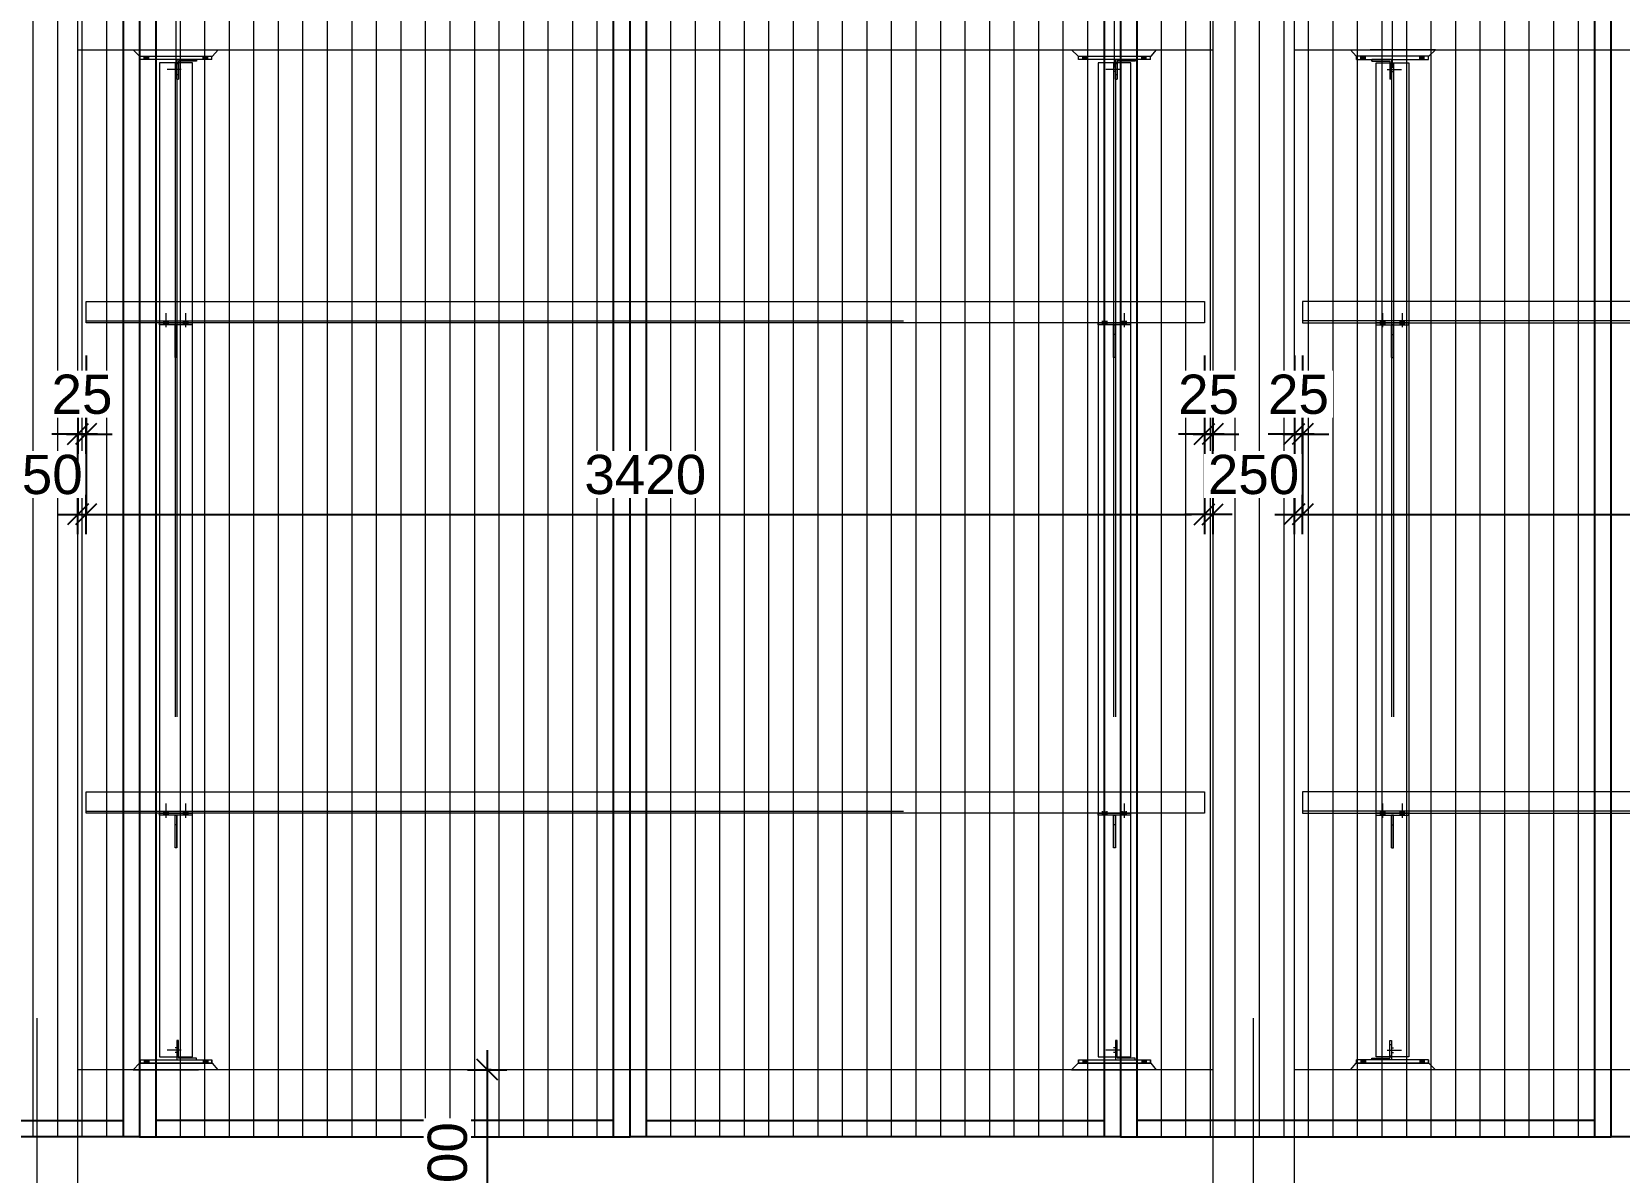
# Model space of a CAD drawing. Header units: millimetres. Extents: x 652937 to 1670132, y 1473552 to 2851037.
# Drawn here: x 663634.577 to 663639.431, y 1524563.975 to 1524567.463 of the extents above; entities that cross this region are included whole.
import ezdxf

# ---------------------------------------------------------------- set-up
doc = ezdxf.new("R2010")
doc.units = ezdxf.units.MM
for name, pattern in [('Grid Line', [22.225, 12.7, -3.175, 3.175, -3.175]), ('HIDDEN', [0.375, 0.25, -0.125]), ('XKITLINE00', [0]), ('XKITLINE02', [4, 2, -2])]:
    doc.linetypes.add(name, pattern=pattern)
doc.layers.get('Defpoints').update_dxf_attribs({"color": 255})
for name, color, linetype, lineweight in [('A-230-M_FLOOR', 2, 'Continuous', 25), ('A-GENM', 37, 'Continuous', 9), ('Bolt', 7, 'Continuous', 0), ('Part', 2, 'Continuous', 0), ('S-GRID', 1, 'Continuous', 9), ('Z-030-M_GRID', 1, 'Continuous', 9)]:
    doc.layers.add(name, color=color, linetype=linetype, lineweight=lineweight)
doc.layers.add('S-DIM', color=7, linetype='Continuous')
doc.styles.add('Arial', font='arial.ttf')
doc.dimstyles.new('Dim 40 - End', dxfattribs={"dimscale": 0.04, "dimtxt": 3, "dimasz": 1, "dimexe": 0, "dimexo": 2.5, "dimgap": 1.5, "dimtad": 1, "dimdec": 0, "dimlfac": 1000, "dimzin": 1, "dimdsep": 46, "dimtxsty": 'Arial', "dimblk": 'END', "dimcen": 0.09, "dimclrd": 1, "dimclre": 49, "dimclrt": 3, "dimadec": 0, "dimazin": 0, "dimtfac": 1, "dimtdec": 0, "dimtix": 1, "dimtofl": 0, "dimtmove": 2, "dimatfit": 3, "dimfxl": 1, "dimtfill": 1, "dimtfillclr": 256, "dimtolj": 1, "dimtzin": 0, "dimarcsym": 0})

# ---------------------------------------------------------------- blocks, each defined once
blk = doc.blocks.new('*A3459102')
at = {"layer": 'Part', "linetype": 'XKITLINE00', "lineweight": 0}
for p, q in [((616.947211, 135.830227), (616.947209, 135.830227)), ((616.947209, 135.830227), (619.147209, 135.830227)), ((616.947209, 135.730227), (616.947209, 135.830227)), ((616.947211, 135.730227), (616.947209, 135.730227)), ((616.947209, 135.730227), (619.147209, 135.730227)), ((619.147211, 135.830227), (619.147209, 135.830227)), ((619.147209, 135.730227), (619.147209, 135.830227)), ((619.147211, 135.730227), (619.147209, 135.730227))]:
    blk.add_line(p, q, dxfattribs=at)
at = {"layer": 'Part', "linetype": 'XKITLINE02', "lineweight": 0}
for p, q in [((616.947211, 135.830227), (616.947211, 135.730227)), ((619.147209, 135.830227), (619.147211, 135.830227)), ((619.147209, 135.730227), (619.147211, 135.730227)), ((619.147211, 135.830227), (619.147211, 135.730227))]:
    blk.add_line(p, q, dxfattribs=at)
blk = doc.blocks.new('*A3460103')
at = {"layer": 'Part', "linetype": 'XKITLINE02', "lineweight": 0}
for p, q in [((618.12721, 136.430227), (618.077209, 136.430227)), ((618.077209, 136.430227), (618.077209, 135.930227)), ((618.127209, 135.930227), (618.127209, 136.430227)), ((618.077209, 135.830227), (618.67721, 135.830227)), ((618.67721, 135.830227), (618.67721, 135.880227))]:
    blk.add_line(p, q, dxfattribs=at)
at = {"layer": 'Part', "linetype": 'XKITLINE00', "lineweight": 0}
for p, q in [((618.077209, 135.930227), (618.077209, 135.830227)), ((618.127209, 135.930227), (618.127209, 135.880227)), ((618.677209, 135.880227), (618.127209, 135.880227)), ((618.677209, 135.830227), (618.677209, 135.880227))]:
    blk.add_line(p, q, dxfattribs=at)
blk = doc.blocks.new('*A3461104')
at = {"layer": 'Part', "linetype": 'XKITLINE00', "lineweight": 0}
for p, q in [((616.747209, 135.530227), (616.947209, 135.730227)), ((616.947209, 135.730227), (616.947211, 135.730227)), ((619.177211, 135.730227), (616.947209, 135.730227)), ((619.347209, 135.530227), (619.177209, 135.730227))]:
    blk.add_line(p, q, dxfattribs=at)
at = {"layer": 'Part', "linetype": 'XKITLINE02', "lineweight": 0}
for p, q in [((616.747209, 135.530227), (619.347211, 135.530227)), ((616.747211, 135.530227), (616.947211, 135.730227)), ((619.347211, 135.530227), (619.177211, 135.730227))]:
    blk.add_line(p, q, dxfattribs=at)
blk = doc.blocks.new('*A3462105')
at = {"layer": 'Bolt', "linetype": 'XKITLINE02', "lineweight": 0}
for p, q in [((618.20641, 136.130227), (617.77721, 136.130227)), ((618.07721, 136.200227), (618.01721, 136.200227)), ((618.07721, 136.060227), (618.01721, 136.060227)), ((618.12721, 136.300227), (618.07721, 136.300227)), ((618.12721, 135.960227), (618.07721, 135.960227))]:
    blk.add_line(p, q, dxfattribs=at)
blk = doc.blocks.new('*A3463106')
at = {"layer": 'Bolt'}
for points in [[(617.217, 135.83), (617.217, 135.73), (617.077, 135.73), (617.077, 135.83)], [(619.017, 135.83), (619.017, 135.73), (618.877, 135.73), (618.877, 135.83)]]:
    blk.add_hatch(color=256, dxfattribs=at).paths.add_polyline_path(points, flags=17)
at = {"layer": 'Bolt', "linetype": 'XKITLINE00', "lineweight": 0}
for p, q in [((617.077, 135.83), (617.077, 135.73)), ((617.147, 135.83), (617.147, 135.73)), ((617.217, 135.83), (617.217, 135.73)), ((618.877, 135.83), (618.877, 135.73)), ((618.947, 135.83), (618.947, 135.73)), ((619.017, 135.83), (619.017, 135.73))]:
    blk.add_line(p, q, dxfattribs=at)
blk = doc.blocks.new('*A3534110')
at = {"layer": 'Part', "linetype": 'XKITLINE00', "lineweight": 0}
for p, q in [((616.947209, 162.330227), (616.947209, 162.430227)), ((616.947209, 162.430227), (619.147209, 162.430227)), ((619.147209, 162.330227), (616.947209, 162.330227)), ((619.147209, 162.330227), (619.147209, 162.430227)), ((619.147209, 162.430227), (619.147211, 162.430227)), ((619.147211, 162.330227), (619.147209, 162.330227))]:
    blk.add_line(p, q, dxfattribs=at)
at = {"layer": 'Part', "linetype": 'XKITLINE02', "lineweight": 0}
for p, q in [((616.947211, 162.330227), (616.947211, 162.430227)), ((619.147209, 162.430227), (619.147211, 162.430227)), ((619.147209, 162.330227), (619.147211, 162.330227)), ((619.147211, 162.330227), (619.147211, 162.430227))]:
    blk.add_line(p, q, dxfattribs=at)
blk = doc.blocks.new('*A3535111')
at = {"layer": 'Part', "linetype": 'XKITLINE00', "lineweight": 0}
for p, q in [((618.077209, 162.330227), (618.077209, 162.230227)), ((618.677209, 162.280227), (618.127209, 162.280227)), ((618.127209, 162.280227), (618.127209, 162.230227)), ((618.677209, 162.280227), (618.677209, 162.330227))]:
    blk.add_line(p, q, dxfattribs=at)
at = {"layer": 'Part', "linetype": 'XKITLINE02', "lineweight": 0}
for p, q in [((618.077209, 162.330227), (618.67721, 162.330227)), ((618.07721, 161.730227), (618.077209, 162.230227)), ((618.127209, 162.230227), (618.12721, 161.730227)), ((618.67721, 162.330227), (618.67721, 162.280227)), ((618.077209, 161.730227), (618.12721, 161.730227))]:
    blk.add_line(p, q, dxfattribs=at)
blk = doc.blocks.new('*A3536112')
at = {"layer": 'Part', "linetype": 'XKITLINE00', "lineweight": 0}
for p, q in [((616.747209, 162.630227), (616.947209, 162.430227)), ((619.177209, 162.430227), (619.347209, 162.630227)), ((616.947209, 162.430227), (619.177211, 162.430227))]:
    blk.add_line(p, q, dxfattribs=at)
at = {"layer": 'Part', "linetype": 'XKITLINE02', "lineweight": 0}
for p, q in [((616.747209, 162.630227), (619.347211, 162.630227)), ((616.947211, 162.430227), (616.747211, 162.630227)), ((619.177211, 162.430227), (619.347211, 162.630227))]:
    blk.add_line(p, q, dxfattribs=at)
blk = doc.blocks.new('*A3537113')
at = {"layer": 'Bolt', "linetype": 'XKITLINE02', "lineweight": 0}
for p, q in [((618.12721, 162.200227), (618.07721, 162.200227)), ((618.20641, 162.030227), (617.77721, 162.030227)), ((618.07721, 162.100227), (618.01721, 162.100227)), ((618.07721, 161.960227), (618.01721, 161.960227)), ((618.12721, 161.860227), (618.07721, 161.860227))]:
    blk.add_line(p, q, dxfattribs=at)
blk = doc.blocks.new('*A3538114')
at = {"layer": 'Bolt'}
for points in [[(617.217, 162.43), (617.217, 162.33), (617.077, 162.33), (617.077, 162.43)], [(619.017, 162.43), (619.017, 162.33), (618.877, 162.33), (618.877, 162.43)]]:
    blk.add_hatch(color=256, dxfattribs=at).paths.add_polyline_path(points, flags=17)
at = {"layer": 'Bolt', "linetype": 'XKITLINE00', "lineweight": 0}
for p, q in [((617.077, 162.33), (617.077, 162.43)), ((617.147, 162.33), (617.147, 162.43)), ((617.217, 162.33), (617.217, 162.43)), ((618.877, 162.33), (618.877, 162.43)), ((618.947, 162.33), (618.947, 162.43)), ((619.017, 162.33), (619.017, 162.43))]:
    blk.add_line(p, q, dxfattribs=at)
blk = doc.blocks.new('*A3522107')
at = {"layer": 'Part', "linetype": 'XKITLINE00', "lineweight": 0}
for p, q in [((618.017208, 147.820227), (618.077208, 147.820227)), ((618.017208, 147.520227), (618.017208, 147.820227)), ((618.077209, 147.820227), (618.077208, 147.820227)), ((618.077208, 147.820227), (618.077208, 147.520227)), ((618.077208, 147.520227), (618.017208, 147.520227)), ((618.017209, 146.820227), (618.017208, 147.520227)), ((618.077208, 147.520227), (618.077209, 146.820227)), ((618.077209, 146.820227), (618.017209, 146.820227))]:
    blk.add_line(p, q, dxfattribs=at)
at = {"layer": 'Part', "linetype": 'XKITLINE02', "lineweight": 0}
for p, q in [((618.017209, 146.820227), (618.017209, 147.820227)), ((618.077208, 147.820227), (618.077209, 147.820227)), ((618.077209, 146.820227), (618.077209, 147.820227))]:
    blk.add_line(p, q, dxfattribs=at)
blk = doc.blocks.new('*A3523108')
at = {"layer": 'Part', "linetype": 'XKITLINE00', "lineweight": 0}
for p, q in [((617.547208, 147.820227), (617.547208, 147.880227)), ((618.547208, 147.820227), (617.547208, 147.820227)), ((618.547208, 147.820227), (618.547208, 147.880227)), ((618.547209, 147.820227), (618.547208, 147.820227))]:
    blk.add_line(p, q, dxfattribs=at)
at = {"layer": 'Part', "linetype": 'XKITLINE02', "lineweight": 0}
for p, q in [((617.547208, 147.880227), (617.547209, 147.880227)), ((617.547208, 147.880227), (618.547209, 147.880227)), ((617.547209, 147.880227), (617.547209, 147.820227)), ((618.547208, 147.820227), (618.547209, 147.820227)), ((618.547209, 147.820227), (618.547209, 147.880227))]:
    blk.add_line(p, q, dxfattribs=at)
blk = doc.blocks.new('*A3524109')
at = {"layer": 'Bolt'}
for points in [[(617.677, 147.88), (617.677, 147.94), (617.817, 147.94), (617.817, 147.88)], [(617.677, 147.82), (617.677, 147.88), (617.817, 147.88), (617.817, 147.82)], [(618.277, 147.88), (618.277, 147.94), (618.417, 147.94), (618.417, 147.88)], [(618.277, 147.82), (618.277, 147.88), (618.417, 147.88), (618.417, 147.82)]]:
    blk.add_hatch(color=256, dxfattribs=at).paths.add_polyline_path(points, flags=17)
at = {"layer": 'Bolt', "linetype": 'XKITLINE00', "lineweight": 0}
for p, q in [((617.747, 147.741), (617.747, 148.17)), ((618.347, 147.741), (618.347, 148.17)), ((617.677, 147.88), (617.677, 147.94)), ((617.677, 147.82), (617.677, 147.88)), ((617.817, 147.88), (617.817, 147.94)), ((617.817, 147.82), (617.817, 147.88)), ((618.277, 147.88), (618.277, 147.94)), ((618.277, 147.82), (618.277, 147.88)), ((618.417, 147.88), (618.417, 147.94)), ((618.417, 147.82), (618.417, 147.88))]:
    blk.add_line(p, q, dxfattribs=at)
blk = doc.blocks.new('GM_Louver Grill Vertical Z1 - Z Profile-25050078-Section 64')
at = {"layer": 'A-GENM'}
blk.add_line((1602262.7, 110495), (1602262.7, 114870), dxfattribs=at)
blk = doc.blocks.new('EE')
at = {"color": 1}
for p, q in [((1608484.2, 114870), (1608484.2, 110495)), ((1608584.2, 114870), (1608584.2, 110495)), ((1609984.2, 110495), (1609984.2, 114870)), ((1610084.2, 110495), (1610084.2, 114870)), ((1611484.2, 114870), (1611484.2, 110495)), ((1611584.2, 114870), (1611584.2, 110495)), ((1612984.2, 110495), (1612984.2, 114870)), ((1607084.2, 110545), (1608484.2, 110545)), ((1609984.2, 110545), (1608584.2, 110545)), ((1610084.2, 110545), (1611484.2, 110545)), ((1612984.2, 110545), (1611584.2, 110545))]:
    blk.add_line(p, q, dxfattribs=at)
for points in [[(1607034.2, 114870), (1608534.2, 114870), (1608534.2, 110495), (1607034.2, 110495)], [(1610034.2, 114870), (1608534.2, 114870), (1608534.2, 110495), (1610034.2, 110495)], [(1610034.2, 114870), (1611534.2, 114870), (1611534.2, 110495), (1610034.2, 110495)], [(1613034.2, 114870), (1611534.2, 114870), (1611534.2, 110495), (1613034.2, 110495)], [(1613034.2, 114870), (1614534.2, 114870), (1614534.2, 110495), (1613034.2, 110495)]]:
    blk.add_lwpolyline(points, close=True, dxfattribs=at)
at = {"layer": 'A-GENM'}
for p in [(5946.5, 0), (6021.5, 0), (6096.5, 0), (6171.5, 0), (6321.5, 0), (6396.5, 0), (6471.5, 0), (6546.5, 0), (6621.5, 0), (6696.5, 0), (6771.5, 0), (6846.5, 0), (6921.5, 0), (6996.5, 0), (7071.5, 0), (7146.5, 0), (7221.5, 0), (7296.5, 0), (7371.5, 0), (7446.5, 0), (7521.5, 0), (7596.5, 0), (7671.5, 0), (7821.5, 0), (7896.5, 0), (7971.5, 0), (8046.5, 0), (8121.5, 0), (8196.5, 0), (8271.5, 0), (8346.5, 0), (8421.5, 0), (8496.5, 0), (8571.5, 0), (8646.5, 0), (8721.5, 0), (8796.5, 0), (8871.5, 0), (8946.5, 0), (9021.5, 0), (9096.5, 0), (9171.5, 0), (9321.5, 0), (9396.5, 0), (9471.5, 0), (9546.5, 0), (9621.5, 0), (9696.5, 0), (9771.5, 0), (9846.5, 0), (9921.5, 0), (9996.5, 0), (10071.5, 0), (10146.5, 0), (10221.5, 0), (10296.5, 0), (10371.5, 0), (10446.5, 0), (10521.5, 0), (10596.5, 0), (10671.5, 0)]:
    blk.add_blockref('GM_Louver Grill Vertical Z1 - Z Profile-25050078-Section 64', p, dxfattribs=at)
blk = doc.blocks.new('END')
at = {"color": 1}
for p, q in [((0, 1.5), (0, -1.5)), ((1.5, 0), (-1.5, 0))]:
    blk.add_line(p, q, dxfattribs=at)
at = {"color": 3}
blk.add_line((-0.8, -0.8), (0.8, 0.8), dxfattribs=at)
blk = doc.blocks.new('*D5875')
at = {"layer": 'Defpoints', "color": 0, "transparency": 16777216}
for p in [(663636.081, 1524564.2881), (663635.9695, 1524563.6881), (663636.081, 1524563.6881)]:
    blk.add_point(p, dxfattribs=at)
at = {"layer": 'S-DIM', "color": 49, "lineweight": -2, "transparency": 16777216}
for p, q in [((663635.981, 1524564.2881), (663635.9695, 1524564.2881)), ((663635.981, 1524563.6881), (663635.9695, 1524563.6881))]:
    blk.add_line(p, q, dxfattribs=at)
at = {"layer": 'S-DIM', "color": 1, "lineweight": -2, "transparency": 16777216}
blk.add_line((663635.9695, 1524564.2481), (663635.9695, 1524563.7281), dxfattribs=at)
at = {"layer": 'S-DIM', "color": 1, "lineweight": -2, "transparency": 16777216, "xscale": 0.04, "yscale": 0.04, "zscale": 0.04}
for p, rotation in [((663635.9695, 1524564.2881), 90), ((663635.9695, 1524563.6881), 270)]:
    blk.add_blockref('END', p, dxfattribs=dict(at, rotation=rotation))
at = {"layer": 'S-DIM', "color": 3, "transparency": 16777216, "insert": (663635.8482, 1524563.9881), "char_height": 0.12, "attachment_point": 5, "rotation": 90, "style": 'Arial', "bg_fill": 3, "box_fill_scale": 1.1, "bg_fill_color": 256, "bg_fill_true_color": 13158600, "bg_fill_transparency": 0}
blk.add_mtext('\\A1;600', dxfattribs=at)
blk = doc.blocks.new('*D5881')
at = {"layer": 'Defpoints', "color": 0, "transparency": 16777216}
for p in [(663634.4677, 1524566.2337), (663634.7177, 1524566.2388), (663634.7177, 1524565.9869)]:
    blk.add_point(p, dxfattribs=at)
at = {"layer": 'S-DIM', "color": 49, "lineweight": -2, "transparency": 16777216}
for p, q in [((663634.4677, 1524566.1337), (663634.4677, 1524565.9869)), ((663634.7177, 1524566.1388), (663634.7177, 1524565.9869))]:
    blk.add_line(p, q, dxfattribs=at)
at = {"layer": 'S-DIM', "color": 1, "lineweight": -2, "transparency": 16777216}
for p, q in [((663634.4277, 1524565.9869), (663634.3877, 1524565.9869)), ((663634.7577, 1524565.9869), (663634.7977, 1524565.9869))]:
    blk.add_line(p, q, dxfattribs=at)
at = {"layer": 'S-DIM', "color": 1, "lineweight": -2, "transparency": 16777216, "xscale": 0.04, "yscale": 0.04, "zscale": 0.04}
blk.add_blockref('END', (663634.4677, 1524565.9869), dxfattribs=at)
at = {"layer": 'S-DIM', "color": 1, "lineweight": -2, "transparency": 16777216, "xscale": 0.04, "yscale": 0.04, "zscale": 0.04, "rotation": 180}
blk.add_blockref('END', (663634.7177, 1524565.9869), dxfattribs=at)
at = {"layer": 'S-DIM', "color": 3, "transparency": 16777216, "insert": (663634.5927, 1524566.1082), "char_height": 0.12, "attachment_point": 5, "style": 'Arial', "bg_fill": 3, "box_fill_scale": 1.1, "bg_fill_color": 256, "bg_fill_true_color": 13158600, "bg_fill_transparency": 0}
blk.add_mtext('\\A1;250', dxfattribs=at)
blk = doc.blocks.new('*D5882')
at = {"layer": 'Defpoints', "color": 0, "transparency": 16777216}
for p in [(663634.7427, 1524566.5731), (663634.7177, 1524566.2388), (663634.7427, 1524566.2324)]:
    blk.add_point(p, dxfattribs=at)
at = {"layer": 'S-DIM', "color": 49, "lineweight": -2, "transparency": 16777216}
for p, q in [((663634.7427, 1524566.4731), (663634.7427, 1524566.2324)), ((663634.7177, 1524566.1388), (663634.7177, 1524566.2324))]:
    blk.add_line(p, q, dxfattribs=at)
at = {"layer": 'S-DIM', "color": 1, "lineweight": -2, "transparency": 16777216}
for p, q in [((663634.6777, 1524566.2324), (663634.6377, 1524566.2324)), ((663634.7827, 1524566.2324), (663634.8227, 1524566.2324))]:
    blk.add_line(p, q, dxfattribs=at)
at = {"layer": 'S-DIM', "color": 1, "lineweight": -2, "transparency": 16777216, "xscale": 0.04, "yscale": 0.04, "zscale": 0.04}
blk.add_blockref('END', (663634.7177, 1524566.2324), dxfattribs=at)
at = {"layer": 'S-DIM', "color": 1, "lineweight": -2, "transparency": 16777216, "xscale": 0.04, "yscale": 0.04, "zscale": 0.04, "rotation": 180}
blk.add_blockref('END', (663634.7427, 1524566.2324), dxfattribs=at)
at = {"layer": 'S-DIM', "color": 3, "transparency": 16777216, "insert": (663634.7302, 1524566.3536), "char_height": 0.12, "attachment_point": 5, "style": 'Arial', "bg_fill": 3, "box_fill_scale": 1.1, "bg_fill_color": 256, "bg_fill_true_color": 13158600, "bg_fill_transparency": 0}
blk.add_mtext('\\A1;25', dxfattribs=at)
blk = doc.blocks.new('*D5883')
at = {"layer": 'Defpoints', "color": 0, "transparency": 16777216}
for p in [(663634.7427, 1524566.5731), (663638.1627, 1524566.5731), (663638.1627, 1524565.9869)]:
    blk.add_point(p, dxfattribs=at)
at = {"layer": 'S-DIM', "color": 49, "lineweight": -2, "transparency": 16777216}
for p, q in [((663634.7427, 1524566.4731), (663634.7427, 1524565.9869)), ((663638.1627, 1524566.4731), (663638.1627, 1524565.9869))]:
    blk.add_line(p, q, dxfattribs=at)
at = {"layer": 'S-DIM', "color": 1, "lineweight": -2, "transparency": 16777216}
blk.add_line((663634.7827, 1524565.9869), (663638.1227, 1524565.9869), dxfattribs=at)
at = {"layer": 'S-DIM', "color": 1, "lineweight": -2, "transparency": 16777216, "xscale": 0.04, "yscale": 0.04, "zscale": 0.04, "rotation": 180}
blk.add_blockref('END', (663634.7427, 1524565.9869), dxfattribs=at)
at = {"layer": 'S-DIM', "color": 1, "lineweight": -2, "transparency": 16777216, "xscale": 0.04, "yscale": 0.04, "zscale": 0.04}
blk.add_blockref('END', (663638.1627, 1524565.9869), dxfattribs=at)
at = {"layer": 'S-DIM', "color": 3, "transparency": 16777216, "insert": (663636.4527, 1524566.1082), "char_height": 0.12, "attachment_point": 5, "style": 'Arial', "bg_fill": 3, "box_fill_scale": 1.1, "bg_fill_color": 256, "bg_fill_true_color": 13158600, "bg_fill_transparency": 0}
blk.add_mtext('\\A1;3420', dxfattribs=at)
blk = doc.blocks.new('*D5884')
at = {"layer": 'Defpoints', "color": 0, "transparency": 16777216}
for p in [(663638.1627, 1524566.5731), (663638.1877, 1524566.2324)]:
    blk.add_point(p, dxfattribs=at)
at = {"layer": 'S-DIM', "color": 49, "lineweight": -2, "transparency": 16777216}
for p, q in [((663638.1627, 1524566.4731), (663638.1627, 1524566.2324)), ((663638.1877, 1524566.3078), (663638.1877, 1524566.2324))]:
    blk.add_line(p, q, dxfattribs=at)
at = {"layer": 'S-DIM', "color": 1, "lineweight": -2, "transparency": 16777216}
for p, q in [((663638.1227, 1524566.2324), (663638.0827, 1524566.2324)), ((663638.2277, 1524566.2324), (663638.2677, 1524566.2324))]:
    blk.add_line(p, q, dxfattribs=at)
at = {"layer": 'S-DIM', "color": 1, "lineweight": -2, "transparency": 16777216, "xscale": 0.04, "yscale": 0.04, "zscale": 0.04}
blk.add_blockref('END', (663638.1627, 1524566.2324), dxfattribs=at)
at = {"layer": 'S-DIM', "color": 1, "lineweight": -2, "transparency": 16777216, "xscale": 0.04, "yscale": 0.04, "zscale": 0.04, "rotation": 180}
blk.add_blockref('END', (663638.1877, 1524566.2324), dxfattribs=at)
at = {"layer": 'S-DIM', "color": 3, "transparency": 16777216, "insert": (663638.1752, 1524566.3536), "char_height": 0.12, "attachment_point": 5, "style": 'Arial', "bg_fill": 3, "box_fill_scale": 1.1, "bg_fill_color": 256, "bg_fill_true_color": 13158600, "bg_fill_transparency": 0}
blk.add_mtext('\\A1;25', dxfattribs=at)
at = {"layer": 'Defpoints', "color": 0, "transparency": 16777216}
blk.add_point((663638.1877, 1524566.4078), dxfattribs=at)
blk = doc.blocks.new('*D5885')
at = {"layer": 'Defpoints', "color": 0, "transparency": 16777216}
for p in [(663638.4377, 1524566.5729), (663638.1877, 1524566.4078), (663638.4377, 1524565.9869)]:
    blk.add_point(p, dxfattribs=at)
at = {"layer": 'S-DIM', "color": 49, "lineweight": -2, "transparency": 16777216}
for p, q in [((663638.4377, 1524566.4729), (663638.4377, 1524565.9869)), ((663638.1877, 1524566.3078), (663638.1877, 1524565.9869))]:
    blk.add_line(p, q, dxfattribs=at)
at = {"layer": 'S-DIM', "color": 1, "lineweight": -2, "transparency": 16777216}
for p, q in [((663638.1477, 1524565.9869), (663638.1077, 1524565.9869)), ((663638.4777, 1524565.9869), (663638.5177, 1524565.9869))]:
    blk.add_line(p, q, dxfattribs=at)
at = {"layer": 'S-DIM', "color": 1, "lineweight": -2, "transparency": 16777216, "xscale": 0.04, "yscale": 0.04, "zscale": 0.04}
blk.add_blockref('END', (663638.1877, 1524565.9869), dxfattribs=at)
at = {"layer": 'S-DIM', "color": 1, "lineweight": -2, "transparency": 16777216, "xscale": 0.04, "yscale": 0.04, "zscale": 0.04, "rotation": 180}
blk.add_blockref('END', (663638.4377, 1524565.9869), dxfattribs=at)
at = {"layer": 'S-DIM', "color": 3, "transparency": 16777216, "insert": (663638.3127, 1524566.1082), "char_height": 0.12, "attachment_point": 5, "style": 'Arial', "bg_fill": 3, "box_fill_scale": 1.1, "bg_fill_color": 256, "bg_fill_true_color": 13158600, "bg_fill_transparency": 0}
blk.add_mtext('\\A1;250', dxfattribs=at)
blk = doc.blocks.new('*D5886')
at = {"layer": 'Defpoints', "color": 0, "transparency": 16777216}
for p in [(663638.4377, 1524566.5729), (663638.4627, 1524566.5731), (663638.4627, 1524566.2324)]:
    blk.add_point(p, dxfattribs=at)
at = {"layer": 'S-DIM', "color": 49, "lineweight": -2, "transparency": 16777216}
for p, q in [((663638.4377, 1524566.4729), (663638.4377, 1524566.2324)), ((663638.4627, 1524566.4731), (663638.4627, 1524566.2324))]:
    blk.add_line(p, q, dxfattribs=at)
at = {"layer": 'S-DIM', "color": 1, "lineweight": -2, "transparency": 16777216}
for p, q in [((663638.3977, 1524566.2324), (663638.3577, 1524566.2324)), ((663638.5027, 1524566.2324), (663638.5427, 1524566.2324))]:
    blk.add_line(p, q, dxfattribs=at)
at = {"layer": 'S-DIM', "color": 1, "lineweight": -2, "transparency": 16777216, "xscale": 0.04, "yscale": 0.04, "zscale": 0.04}
blk.add_blockref('END', (663638.4377, 1524566.2324), dxfattribs=at)
at = {"layer": 'S-DIM', "color": 1, "lineweight": -2, "transparency": 16777216, "xscale": 0.04, "yscale": 0.04, "zscale": 0.04, "rotation": 180}
blk.add_blockref('END', (663638.4627, 1524566.2324), dxfattribs=at)
at = {"layer": 'S-DIM', "color": 3, "transparency": 16777216, "insert": (663638.4502, 1524566.3536), "char_height": 0.12, "attachment_point": 5, "style": 'Arial', "bg_fill": 3, "box_fill_scale": 1.1, "bg_fill_color": 256, "bg_fill_true_color": 13158600, "bg_fill_transparency": 0}
blk.add_mtext('\\A1;25', dxfattribs=at)
blk = doc.blocks.new('*D5887')
at = {"layer": 'Defpoints', "color": 0, "transparency": 16777216}
for p in [(663638.4627, 1524566.5731), (663643.6577, 1524566.5731), (663643.6577, 1524565.9869)]:
    blk.add_point(p, dxfattribs=at)
at = {"layer": 'S-DIM', "color": 49, "lineweight": -2, "transparency": 16777216}
for p, q in [((663638.4627, 1524566.4731), (663638.4627, 1524565.9869)), ((663643.6577, 1524566.4731), (663643.6577, 1524565.9869))]:
    blk.add_line(p, q, dxfattribs=at)
at = {"layer": 'S-DIM', "color": 1, "lineweight": -2, "transparency": 16777216}
blk.add_line((663638.5027, 1524565.9869), (663643.6177, 1524565.9869), dxfattribs=at)
at = {"layer": 'S-DIM', "color": 1, "lineweight": -2, "transparency": 16777216, "xscale": 0.04, "yscale": 0.04, "zscale": 0.04, "rotation": 180}
blk.add_blockref('END', (663638.4627, 1524565.9869), dxfattribs=at)
at = {"layer": 'S-DIM', "color": 1, "lineweight": -2, "transparency": 16777216, "xscale": 0.04, "yscale": 0.04, "zscale": 0.04}
blk.add_blockref('END', (663643.6577, 1524565.9869), dxfattribs=at)
at = {"layer": 'S-DIM', "color": 3, "transparency": 16777216, "insert": (663641.0602, 1524566.1082), "char_height": 0.12, "attachment_point": 5, "style": 'Arial', "bg_fill": 3, "box_fill_scale": 1.1, "bg_fill_color": 256, "bg_fill_true_color": 13158600, "bg_fill_transparency": 0}
blk.add_mtext('\\A1;5195', dxfattribs=at)

msp = doc.modelspace()

# ---------------------------------------------------------------- linework, layer by layer
at = {"layer": 'A-230-M_FLOOR', "color": 4, "lineweight": 9}
for points in [[(663634.7177, 1524560.9881), (663634.7177, 1524568.0081), (663634.4677, 1524568.0081), (663634.4677, 1524560.9881)], [(663638.4377, 1524560.9881), (663638.4377, 1524568.0081), (663638.1877, 1524568.0081), (663638.1877, 1524560.9881)]]:
    msp.add_lwpolyline(points, dxfattribs=at)
at = {"layer": 'Part', "linetype": 'XKITLINE00', "lineweight": 0}
for p, q in [((663634.7177, 1524567.4081), (663638.1877, 1524567.4081)), ((663638.4377, 1524567.4081), (663643.6827, 1524567.4081)), ((663638.1877, 1524564.2881), (663634.7177, 1524564.2881)), ((663643.6827, 1524564.2881), (663638.4377, 1524564.2881))]:
    msp.add_line(p, q, dxfattribs=at)
at = {"layer": 'Part', "linetype": 'XKITLINE02', "lineweight": 0}
for p, q in [((663635.0147, 1524567.3681), (663635.0147, 1524564.3281)), ((663635.0147, 1524567.3681), (663635.0147, 1524564.3281)), ((663635.0207, 1524567.3681), (663635.0207, 1524564.3281)), ((663635.0207, 1524567.3681), (663635.0207, 1524564.3281)), ((663635.0677, 1524567.3681), (663635.0677, 1524567.3681)), ((663635.0677, 1524567.3681), (663635.0677, 1524567.3681)), ((663637.8847, 1524567.3681), (663637.8847, 1524564.3281)), ((663637.8847, 1524567.3681), (663637.8847, 1524564.3281)), ((663637.8907, 1524567.3681), (663637.8907, 1524564.3281)), ((663637.8907, 1524567.3681), (663637.8907, 1524564.3281)), ((663637.9377, 1524567.3681), (663637.9377, 1524567.3681)), ((663637.9377, 1524567.3681), (663637.9377, 1524567.3681)), ((663638.6877, 1524567.3681), (663638.6877, 1524567.3681)), ((663638.6877, 1524567.3681), (663638.6877, 1524567.3681)), ((663638.7347, 1524567.3681), (663638.7347, 1524564.3281)), ((663638.7347, 1524567.3681), (663638.7347, 1524564.3281)), ((663638.7407, 1524567.3681), (663638.7407, 1524564.3281)), ((663638.7407, 1524567.3681), (663638.7407, 1524564.3281)), ((663635.0677, 1524564.3281), (663635.0677, 1524564.3281)), ((663635.0677, 1524564.3281), (663635.0677, 1524564.3281)), ((663637.9377, 1524564.3281), (663637.9377, 1524564.3281)), ((663637.9377, 1524564.3281), (663637.9377, 1524564.3281)), ((663638.6877, 1524564.3281), (663638.6877, 1524564.3281)), ((663638.6877, 1524564.3281), (663638.6877, 1524564.3281))]:
    msp.add_line(p, q, dxfattribs=at)
at = {"layer": 'Part', "linetype": 'XKITLINE00', "lineweight": 0}
for points in [[(663635.0677, 1524564.3281), (663635.0677, 1524567.3681), (663634.9677, 1524567.3681), (663634.9677, 1524564.3281)], [(663637.9377, 1524564.3281), (663637.9377, 1524567.3681), (663637.8377, 1524567.3681), (663637.8377, 1524564.3281)], [(663638.6877, 1524564.3281), (663638.6877, 1524567.3681), (663638.7877, 1524567.3681), (663638.7877, 1524564.3281)], [(663634.7427, 1524566.6381), (663638.1627, 1524566.6381), (663638.1627, 1524566.5731), (663634.7427, 1524566.5731)], [(663643.6577, 1524566.6381), (663638.4627, 1524566.6381), (663638.4627, 1524566.5731), (663643.6577, 1524566.5731)], [(663634.7427, 1524565.1381), (663638.1627, 1524565.1381), (663638.1627, 1524565.0731), (663634.7427, 1524565.0731)], [(663643.6577, 1524565.1381), (663638.4627, 1524565.1381), (663638.4627, 1524565.0731), (663643.6577, 1524565.0731)]]:
    msp.add_lwpolyline(points, close=True, dxfattribs=at)
at = {"layer": 'S-GRID', "color": 2, "linetype": 'HIDDEN', "ltscale": 10}
for p, q in [((663634.7427, 1524566.5791), (663638.1627, 1524566.5791)), ((663643.6577, 1524566.5791), (663638.4627, 1524566.5791)), ((663634.7427, 1524565.0791), (663638.1627, 1524565.0791)), ((663643.6577, 1524565.0791), (663638.4627, 1524565.0791))]:
    msp.add_line(p, q, dxfattribs=at)
at = {"layer": 'Z-030-M_GRID', "color": 251, "linetype": 'Grid Line'}
for p, q in [((663634.5927, 1524551.7463), (663634.5927, 1524569.4144)), ((663638.3127, 1524551.7463), (663638.3127, 1524569.4144))]:
    msp.add_line(p, q, dxfattribs=at)
at = {"layer": 'Z-030-M_GRID', "color": 251, "linetype": 'HIDDEN', "ltscale": 10}
for p, q in [((663635.0177, 1524567.3551), (663635.0177, 1524568.8242)), ((663637.8877, 1524567.3551), (663637.8877, 1524568.8242)), ((663638.7377, 1524567.3551), (663638.7377, 1524568.8242))]:
    msp.add_line(p, q, dxfattribs=at)

# ---------------------------------------------------------------- block references
at = {"xscale": 0.001, "yscale": 0.001, "zscale": 0.001}
msp.add_blockref('EE', (662026.3718, 1524453.5881), dxfattribs=at)
at = {"lineweight": 0, "yscale": 0.1, "zscale": 0.1}
for name, p, xscale in [('*A3536112', (663573.2115, 1524551.1451), 0.1), ('*A3534110', (663573.213, 1524551.1451), 0.1), ('*A3538114', (663573.213, 1524551.1451), 0.1), ('*A3535111', (663573.213, 1524551.1451), 0.1), ('*A3536112', (663576.0815, 1524551.1451), 0.1), ('*A3534110', (663576.083, 1524551.1451), 0.1), ('*A3538114', (663576.083, 1524551.1451), 0.1), ('*A3535111', (663576.083, 1524551.1451), 0.1), ('*A3536112', (663700.5439, 1524551.1451), -0.1), ('*A3534110', (663700.5424, 1524551.1451), -0.1), ('*A3538114', (663700.5424, 1524551.1451), -0.1), ('*A3535111', (663700.5424, 1524551.1451), -0.1), ('*A3537113', (663573.213, 1524551.1451), 0.1), ('*A3537113', (663576.083, 1524551.1451), 0.1), ('*A3537113', (663700.5424, 1524551.1451), -0.1), ('*A3524109', (663573.213, 1524551.7851), 0.1), ('*A3524109', (663576.083, 1524551.7851), 0.1), ('*A3524109', (663700.5424, 1524551.7851), -0.1), ('*A3523108', (663573.213, 1524551.7851), 0.1), ('*A3522107', (663573.213, 1524551.7851), 0.1), ('*A3523108', (663576.083, 1524551.7851), 0.1), ('*A3522107', (663576.083, 1524551.7851), 0.1), ('*A3523108', (663700.5424, 1524551.7851), -0.1), ('*A3522107', (663700.5424, 1524551.7851), -0.1), ('*A3524109', (663573.213, 1524550.2851), 0.1), ('*A3524109', (663576.083, 1524550.2851), 0.1), ('*A3524109', (663700.5424, 1524550.2851), -0.1), ('*A3523108', (663573.213, 1524550.2851), 0.1), ('*A3522107', (663573.213, 1524550.2851), 0.1), ('*A3523108', (663576.083, 1524550.2851), 0.1), ('*A3522107', (663576.083, 1524550.2851), 0.1), ('*A3523108', (663700.5424, 1524550.2851), -0.1), ('*A3522107', (663700.5424, 1524550.2851), -0.1), ('*A3462105', (663573.213, 1524550.7351), 0.1), ('*A3460103', (663573.213, 1524550.7351), 0.1), ('*A3462105', (663576.083, 1524550.7351), 0.1), ('*A3460103', (663576.083, 1524550.7351), 0.1), ('*A3460103', (663700.5424, 1524550.7351), -0.1), ('*A3462105', (663700.5424, 1524550.7351), -0.1), ('*A3461104', (663573.2115, 1524550.7351), 0.1), ('*A3459102', (663573.213, 1524550.7351), 0.1), ('*A3463106', (663573.213, 1524550.7351), 0.1), ('*A3461104', (663576.0815, 1524550.7351), 0.1), ('*A3459102', (663576.083, 1524550.7351), 0.1), ('*A3463106', (663576.083, 1524550.7351), 0.1), ('*A3461104', (663700.5439, 1524550.7351), -0.1), ('*A3459102', (663700.5424, 1524550.7351), -0.1), ('*A3463106', (663700.5424, 1524550.7351), -0.1)]:
    msp.add_blockref(name, p, dxfattribs=dict(at, xscale=xscale))

# ---------------------------------------------------------------- next in the draw order: dimensions: what is measured, and where the dimension line sits
at = {"layer": 'S-DIM', "color": 4}
dim = msp.add_linear_dim(base=(663634.7177, 1524565.9869), p1=(663634.4677, 1524566.2337), p2=(663634.7177, 1524566.2388), dimstyle='Dim 40 - End', dxfattribs=at)
dim.commit()
dim.dimension.update_dxf_attribs({"geometry": '*D5881', "text_midpoint": (663634.5927, 1524566.1082)})
dim = msp.add_linear_dim(base=(663635.9695, 1524563.6881), p1=(663636.081, 1524564.2881), p2=(663636.081, 1524563.6881), angle=90, dimstyle='Dim 40 - End', dxfattribs=at)
dim.commit()
dim.dimension.update_dxf_attribs({"geometry": '*D5875', "text_midpoint": (663635.8482, 1524563.9881)})

# ---------------------------------------------------------------- next in the draw order: dimensions: what is measured, and where the dimension line sits
dim = msp.add_linear_dim(base=(663638.1627, 1524565.9869), p1=(663634.7427, 1524566.5731), p2=(663638.1627, 1524566.5731), dimstyle='Dim 40 - End', dxfattribs=at)
dim.commit()
dim.dimension.update_dxf_attribs({"geometry": '*D5883', "text_midpoint": (663636.4527, 1524566.1082)})

# ---------------------------------------------------------------- next in the draw order: dimensions: what is measured, and where the dimension line sits
for base, p1, p2, picture, middle in [((663634.7427, 1524566.2324), (663634.7177, 1524566.2388), (663634.7427, 1524566.5731), '*D5882', (663634.7302, 1524566.3536)), ((663638.4377, 1524565.9869), (663638.1877, 1524566.4078), (663638.4377, 1524566.5729), '*D5885', (663638.3127, 1524566.1082))]:
    dim = msp.add_linear_dim(base=base, p1=p1, p2=p2, dimstyle='Dim 40 - End', dxfattribs=at)
    dim.commit()
    dim.dimension.update_dxf_attribs({"geometry": picture, "text_midpoint": middle})

# ---------------------------------------------------------------- next in the draw order: dimensions: what is measured, and where the dimension line sits
for base, p1, p2, picture, middle in [((663638.1877, 1524566.2324), (663638.1627, 1524566.5731), (663638.1877, 1524566.4078), '*D5884', (663638.1752, 1524566.3536)), ((663643.6577, 1524565.9869), (663638.4627, 1524566.5731), (663643.6577, 1524566.5731), '*D5887', (663641.0602, 1524566.1082))]:
    dim = msp.add_linear_dim(base=base, p1=p1, p2=p2, dimstyle='Dim 40 - End', dxfattribs=at)
    dim.commit()
    dim.dimension.update_dxf_attribs({"geometry": picture, "text_midpoint": middle})

# ---------------------------------------------------------------- next in the draw order: dimensions: what is measured, and where the dimension line sits
dim = msp.add_linear_dim(base=(663638.4627, 1524566.2324), p1=(663638.4377, 1524566.5729), p2=(663638.4627, 1524566.5731), dimstyle='Dim 40 - End', dxfattribs=at)
dim.commit()
dim.dimension.update_dxf_attribs({"geometry": '*D5886', "text_midpoint": (663638.4502, 1524566.3536)})

doc.saveas('drawing.dxf')
